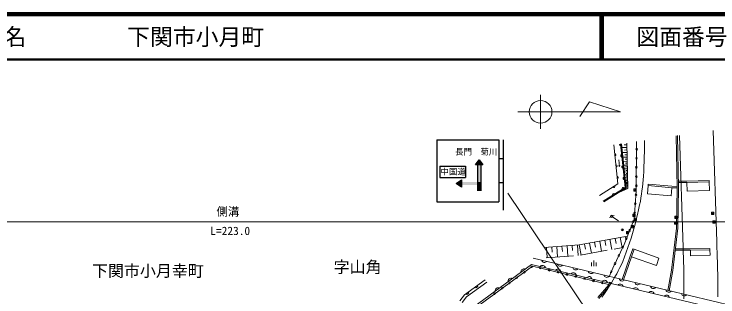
# Model space of a CAD drawing. Units: millimetres, scale not verified. Extents: x 40000 to 680007, y 20000 to 380004.
# Drawn here: x 380226 to 534499, y 317923 to 380004 of the extents above; entities that cross this region are included whole.
import ezdxf
from ezdxf.enums import TextEntityAlignment as Align

# ---------------------------------------------------------------- set-up
doc = ezdxf.new("R2010")
doc.units = ezdxf.units.MM
doc.header["$LTSCALE"] = 1000.01
doc.linetypes.add('DASHED', pattern=[7.5, 6, -1.5])
for name, color, linetype, lineweight in [('M-BGD', 7, 'Continuous', 13), ('M-STR-HTXT', 7, 'Continuous', 13), ('M-STR-STRC', 7, 'Continuous', 25), ('M-TTL', 2, 'Continuous', 140), ('M-TTL-LINE', 7, 'Continuous', 50), ('名称未設定-7', 9, 'Continuous', 13)]:
    doc.layers.add(name, color=color, linetype=linetype, lineweight=lineweight)
doc.layers.add('M-TTL-TXT', color=7, linetype='Continuous')
doc.styles.add('ＭＳ ゴシック', font='')
doc.styles.get('ＭＳ ゴシック').set_extended_font_data('MS Gothic')

msp = doc.modelspace()

# ---------------------------------------------------------------- hatches: boundary and pattern name
at = {"layer": 'M-STR-STRC'}
for points in [[(482156, 348028), (482953, 346891), (482498, 346891), (481815, 346891), (481360, 346891)], [(481815, 346891), (482498, 346891), (482498, 343137), (481815, 343137)], [(478289, 343592), (478289, 343137), (478289, 342454), (478289, 341999), (477151, 342796)], [(478289, 343137), (481815, 343137), (481815, 342454), (478289, 342454)], [(481815, 343137), (482498, 343137), (482498, 342454), (481815, 342454)], [(481815, 342454), (482498, 342454), (482498, 341203), (481815, 341203)]]:
    msp.add_hatch(color=256, dxfattribs=at).paths.add_polyline_path(points)

# ---------------------------------------------------------------- linework, layer by layer
at = {"layer": 'M-BGD'}
for p, q in [((495633, 362290), (495633, 354798)), ((506366, 360747), (504205, 357505)), ((513139, 358544), (506366, 360747)), ((513139, 358544), (490638, 358544)), ((526894, 328740), (526102, 353381)), ((534243, 330012), (533458, 354447)), ((516687, 352015), (516590, 341150)), ((525561, 341862), (525355, 353272)), ((512568, 342731), (511683, 351289)), ((514156, 341959), (513169, 351505)), ((514558, 350730), (513452, 350710)), ((514546, 351334), (513968, 351323)), ((516851, 350523), (516494, 350172)), ((516497, 350526), (516847, 350169)), ((514579, 349625), (513567, 349606)), ((514568, 350178), (514039, 350168)), ((514588, 349119), (514104, 349110)), ((514598, 348613), (513671, 348595)), ((514615, 347686), (513767, 347670)), ((514607, 348149), (514163, 348141)), ((514623, 347262), (514217, 347254)), ((516833, 348523), (516476, 348172)), ((516479, 348526), (516829, 348169)), ((514632, 346837), (513854, 346822)), ((514646, 346060), (513934, 346046)), ((514639, 346448), (514267, 346441)), ((514653, 345704), (514312, 345697)), ((516815, 346523), (516458, 346172)), ((516461, 346526), (516811, 346169)), ((514660, 345348), (514008, 345335)), ((514672, 344696), (514075, 344685)), ((514683, 344099), (514137, 344088)), ((514666, 345022), (514354, 345016)), ((514678, 344397), (514392, 344392)), ((516797, 344523), (516440, 344172)), ((516443, 344526), (516794, 344169)), ((508550, 340200), (512568, 342731)), ((514694, 343552), (514193, 343543)), ((514703, 343051), (514245, 343043)), ((514713, 342551), (514296, 342544)), ((514689, 343825), (514427, 343820)), ((514698, 343302), (514459, 343297)), ((514708, 342801), (514489, 342797)), ((516779, 342523), (516422, 342173)), ((516425, 342526), (516776, 342169)), ((519238, 342645), (519213, 342346)), ((527692, 343027), (525840, 343034)), ((532579, 343204), (527692, 343027)), ((527692, 343027), (527761, 341139)), ((532543, 343505), (532554, 343206)), ((532554, 343206), (532648, 341316)), ((509350, 338931), (514156, 341959)), ((514729, 341710), (512801, 340869)), ((513010, 340960), (512996, 340992)), ((513239, 341060), (513225, 341093)), ((513468, 341160), (513424, 341261)), ((513697, 341260), (513668, 341328)), ((513927, 341360), (513852, 341531)), ((514156, 341460), (514111, 341563)), ((514385, 341560), (514280, 341801)), ((514722, 342052), (514348, 342044)), ((514717, 342301), (514520, 342298)), ((514614, 341660), (514577, 341745)), ((514727, 341802), (514658, 341800)), ((516590, 341150), (516121, 335002)), ((519213, 342346), (519061, 340582)), ((524414, 341900), (519213, 342346)), ((524262, 340136), (524414, 341900)), ((525561, 341862), (524414, 341900)), ((525426, 333014), (525561, 341862)), ((527761, 341139), (532648, 341316)), ((516718, 340513), (516339, 340187)), ((516366, 340540), (516691, 340160)), ((519061, 340582), (524262, 340136)), ((516566, 338519), (516187, 338193)), ((516214, 338546), (516539, 338166)), ((516414, 336524), (516035, 336199)), ((516062, 336551), (516387, 336172)), ((510999, 335490), (510728, 335363)), ((511724, 335829), (511453, 335702)), ((516121, 335002), (515394, 333150)), ((516117, 334509), (515659, 334310)), ((515788, 334639), (515988, 334180)), ((515394, 333150), (513937, 329420)), ((515387, 332648), (514929, 332447)), ((515058, 332776), (515259, 332318)), ((524292, 323781), (525426, 333014)), ((508595, 330159), (509011, 327918)), ((509716, 330366), (509923, 329246)), ((510836, 330574), (511252, 328334)), ((511956, 330782), (512164, 329662)), ((513077, 330990), (513492, 328749)), ((514197, 331198), (514264, 330837)), ((514660, 330785), (514202, 330584)), ((514330, 330913), (514531, 330455)), ((496930, 328806), (497094, 326548)), ((498059, 328888), (498141, 327759)), ((499187, 328970), (499351, 326712)), ((500316, 329052), (500398, 327923)), ((501445, 329134), (501609, 326876)), ((502573, 329216), (502655, 328087)), ((503702, 329298), (503866, 327040)), ((504116, 329328), (504531, 327088)), ((505235, 329535), (505443, 328415)), ((506355, 329743), (506770, 327502)), ((507475, 329951), (507683, 328830)), ((513937, 329420), (511464, 324248)), ((513895, 328924), (513424, 328757)), ((513576, 329076), (513743, 328605)), ((513033, 327119), (512561, 326953)), ((512714, 327272), (512880, 326800)), ((516137, 328374), (515568, 326751)), ((515854, 328473), (516137, 328374)), ((521582, 326464), (516137, 328374)), ((525144, 328201), (528453, 328188)), ((532761, 328276), (528492, 328186)), ((528492, 328186), (528518, 326967)), ((532755, 328576), (532761, 328276)), ((532787, 327057), (532761, 328276)), ((538979, 315638), (493994, 326434)), ((496874, 326533), (497373, 326569)), ((515568, 326751), (513807, 321679)), ((515568, 326751), (521013, 324841)), ((521013, 324841), (521582, 326464)), ((528518, 326967), (532787, 327057)), ((480978, 315729), (493667, 325072)), ((493667, 325072), (480978, 315729)), ((493866, 324679), (481302, 315471)), ((493903, 324487), (493409, 324563)), ((493694, 324772), (493618, 324278)), ((538652, 314276), (493667, 325072)), ((510530, 320647), (493866, 324679)), ((495770, 324401), (495343, 324140)), ((495687, 324057), (495427, 324484)), ((497631, 323587), (497370, 324013)), ((511464, 324248), (510671, 322355)), ((512170, 325315), (511698, 325149)), ((511851, 325468), (512017, 324996)), ((492290, 323305), (491796, 323381)), ((492081, 323590), (492005, 323096)), ((497714, 323930), (497287, 323670)), ((499658, 323460), (499231, 323199)), ((499575, 323116), (499314, 323543)), ((501602, 322990), (501175, 322729)), ((501519, 322646), (501258, 323073)), ((503546, 322519), (503119, 322259)), ((503463, 322176), (503202, 322602)), ((511343, 323504), (510881, 323314)), ((511017, 323640), (511207, 323178)), ((524292, 323781), (523517, 319348)), ((478965, 318409), (483495, 321678)), ((478965, 318409), (483495, 321678)), ((479392, 317977), (483846, 321191)), ((489064, 320940), (488569, 321017)), ((488855, 321226), (488778, 320731)), ((490677, 322123), (490183, 322199)), ((490468, 322408), (490392, 321914)), ((505490, 322049), (505063, 321788)), ((505407, 321705), (505146, 322132)), ((507434, 321578), (507007, 321318)), ((507351, 321235), (507090, 321662)), ((509378, 321108), (508951, 320848)), ((509294, 320764), (509034, 321191)), ((510552, 320577), (510737, 321166)), ((510737, 321166), (511024, 321076)), ((510820, 320427), (511024, 321076)), ((481351, 320130), (481497, 319927)), ((481497, 319927), (481902, 320220)), ((481902, 320220), (481756, 320423)), ((487450, 319758), (486956, 319834)), ((487241, 320043), (487165, 319549)), ((510552, 320577), (508152, 317812)), ((510820, 320427), (508370, 317605)), ((477950, 317041), (478965, 318409)), ((477950, 317041), (478965, 318409)), ((478473, 316739), (479392, 317977)), ((479323, 318667), (479470, 318464)), ((479470, 318464), (479875, 318757)), ((479875, 318757), (479729, 318960)), ((485837, 318576), (485343, 318652)), ((485628, 318861), (485552, 318367))]:
    msp.add_line(p, q, dxfattribs=at)
at = {"layer": 'M-BGD', "linetype": 'DASHED'}
for p, q in [((511434, 335458), (512710, 334611)), ((504355, 327076), (513628, 328774)), ((496874, 326533), (504355, 327076))]:
    msp.add_line(p, q, dxfattribs=at)
at = {"layer": 'M-BGD'}
for points in [[(525654, 353316), (525861, 341862), (525725, 332993), (524589, 323737), (523809, 319278)], [(518422, 352267), (518419, 351927), (518406, 350850), (518389, 349774), (518366, 348698), (518334, 347623), (518291, 346549), (518233, 345475), (518158, 344402), (518093, 343610), (518022, 342819), (517942, 342028), (517852, 341239), (517749, 340451), (517630, 339666), (517495, 338884), (517340, 338106), (517109, 337053), (516868, 336003), (516613, 334954), (516346, 333909), (516064, 332867), (515767, 331829), (515455, 330797), (515127, 329769), (514781, 328748), (514417, 327734), (514034, 326727), (513632, 325729), (513330, 325035), (513008, 324352), (512666, 323677), (512307, 323010), (511934, 322350), (511550, 321697), (511157, 321050), (510758, 320407), (510346, 319762), (509925, 319123), (509493, 318489), (509051, 317864)], [(513367, 351534), (514367, 341856), (509456, 338761)], [(514539, 351704), (514729, 341710), (512801, 340869)], [(525571, 342162), (524431, 342199), (519238, 342645)], [(532543, 343505), (527687, 343327), (525834, 343334)], [(496444, 328771), (504116, 329328), (514665, 331285)], [(526894, 328740), (526916, 327669), (526942, 326598), (526969, 325528), (526996, 324457), (527020, 323387), (527039, 322316), (527051, 321245), (527054, 320174), (527052, 319275), (527050, 318375), (527044, 317476)], [(534243, 330012), (534259, 329490), (534275, 328968), (534292, 328446), (534309, 327924), (534327, 327402), (534344, 326880), (534360, 326358), (534377, 325836), (534393, 325314), (534408, 324792), (534422, 324270), (534436, 323748), (534448, 323225), (534455, 322878), (534462, 322530), (534468, 322182), (534474, 321834), (534479, 321486), (534482, 321138), (534486, 320789), (534488, 320441), (534490, 319937), (534493, 319432), (534495, 318928), (534496, 318423), (534498, 317918)], [(515854, 328473), (515284, 326849), (513514, 321749)], [(532755, 328576), (528450, 328488), (525145, 328501)]]:
    msp.add_lwpolyline(points, dxfattribs=at)
msp.add_circle((495633, 358544), 2497, dxfattribs=at)
for centre, radius, start, end in [((513178, 351420), 250, 168.35656, 275.89947), ((511907, 349128), 250, 275.89947, 95.89947), ((513435, 348933), 250, 95.89947, 275.89947), ((512164, 346641), 250, 275.89947, 95.89947), ((513692, 346447), 250, 95.89947, 275.89947), ((512421, 344154), 250, 275.89947, 95.89947), ((513949, 343960), 250, 95.89947, 275.89947), ((511663, 342161), 250, 212.21282, 32.21282), ((513743, 341698), 250, 32.21285, 212.21285), ((511627, 340366), 250, 32.21285, 212.21285), ((496509, 326150), 661, 194.57695, 318.43197), ((491965, 323432), 661, 64.43698, 188.29201), ((496037, 324184), 661, 14.57695, 138.43197), ((499440, 323367), 661, 14.57695, 138.43197), ((499912, 325333), 661, 194.57695, 318.43197), ((503316, 324517), 661, 194.57695, 318.43197), ((502844, 322550), 661, 14.57695, 138.43197), ((506719, 323700), 661, 194.57695, 318.43197), ((510122, 322883), 661, 194.57695, 318.43197), ((489146, 321357), 661, 64.43698, 188.29201), ((506247, 321733), 661, 14.57695, 138.43197), ((509650, 320917), 661, 14.57695, 138.43197), ((513526, 322066), 661, 194.57695, 318.43197), ((516929, 321249), 661, 194.57695, 318.43197), ((486328, 319282), 661, 64.43698, 188.29201), ((513054, 320100), 661, 14.57695, 138.43197), ((516457, 319283), 661, 14.57695, 138.43197), ((520333, 320433), 661, 194.57695, 318.43197), ((523736, 319616), 661, 194.57695, 318.43197), ((519861, 318466), 661, 14.57695, 138.43197), ((523264, 317649), 661, 14.57695, 138.43197), ((527139, 318799), 661, 194.57695, 318.43197)]:
    msp.add_arc(centre, radius, start, end, dxfattribs=at)
at = {"layer": 'M-STR-HTXT'}
for p, q in [((488452, 340679), (518136, 296474)), ((543105, 334394), (327951, 334394))]:
    msp.add_line(p, q, dxfattribs=at)
at = {"layer": 'M-STR-STRC'}
for p, q in [((472855, 352410), (472855, 338760)), ((472855, 352410), (486505, 352410)), ((486505, 352410), (486505, 338760)), ((487415, 352410), (487415, 336940)), ((481360, 346891), (482156, 348028)), ((482156, 348028), (482953, 346891)), ((487415, 348201), (486505, 348201)), ((473551, 346656), (473551, 344108)), ((473551, 346656), (479193, 346656)), ((479193, 346656), (479193, 344108)), ((482953, 346891), (481360, 346891)), ((481815, 346891), (481815, 341203)), ((482498, 346891), (482498, 341203)), ((473551, 344108), (479193, 344108)), ((477151, 342796), (478289, 343592)), ((478289, 341999), (477151, 342796)), ((478289, 343592), (478289, 341999)), ((487415, 342968), (486505, 342968)), ((472855, 338760), (486505, 338760))]:
    msp.add_line(p, q, dxfattribs=at)
at = {"layer": 'M-TTL'}
msp.add_line((680007, 380004), (40000, 380004), dxfattribs=at)
at = {"layer": 'M-TTL-LINE'}
for p, q in [((508752, 380004), (508752, 370004)), ((509252, 380004), (509252, 370004)), ((40000, 370004), (680007, 370004))]:
    msp.add_line(p, q, dxfattribs=at)
at = {"layer": '名称未設定-7'}
for p, q in [((512773, 348035), (512927, 346543)), ((512773, 348035), (512927, 346543)), ((513016, 346778), (512792, 346755)), ((513016, 346778), (512792, 346755)), ((512792, 346755), (512927, 346543)), ((512792, 346755), (512927, 346543)), ((512927, 346543), (513016, 346778)), ((512927, 346543), (513016, 346778)), ((516099, 341387), (516599, 341387)), ((516099, 341387), (516599, 341387)), ((516349, 341637), (516349, 341137)), ((516349, 341637), (516349, 341137)), ((533375, 336500), (533375, 336000)), ((533375, 336500), (533375, 336000)), ((511226, 335847), (511226, 335347)), ((511226, 335847), (511226, 335347)), ((515828, 335846), (516328, 335846)), ((515828, 335846), (516328, 335846)), ((516078, 336096), (516078, 335596)), ((516078, 336096), (516078, 335596)), ((516127, 334933), (516627, 334933)), ((516127, 334933), (516627, 334933)), ((516377, 335183), (516377, 334683)), ((516377, 335183), (516377, 334683)), ((525059, 335420), (525559, 335420)), ((525059, 335420), (525559, 335420)), ((525309, 335670), (525309, 335170)), ((525309, 335670), (525309, 335170)), ((533125, 336250), (533625, 336250)), ((533125, 336250), (533625, 336250)), ((515463, 333374), (515963, 333374)), ((515463, 333374), (515963, 333374)), ((515713, 333624), (515713, 333124)), ((515713, 333624), (515713, 333124)), ((524972, 334110), (525472, 334110)), ((524972, 334110), (525472, 334110)), ((525222, 334360), (525222, 333860)), ((525222, 334360), (525222, 333860)), ((533403, 334341), (533903, 334341)), ((533403, 334341), (533903, 334341)), ((533653, 334591), (533653, 334091)), ((533653, 334591), (533653, 334091)), ((513555, 332901), (513555, 332401)), ((513555, 332901), (513555, 332401)), ((514433, 332028), (514933, 332028)), ((514433, 332028), (514933, 332028)), ((514683, 332278), (514683, 331778)), ((514683, 332278), (514683, 331778)), ((507292, 324699), (507292, 325949)), ((507292, 324699), (507292, 325949)), ((506792, 325449), (506792, 324699)), ((506792, 325449), (506792, 324699)), ((507792, 325449), (507792, 324699)), ((507792, 325449), (507792, 324699))]:
    msp.add_line(p, q, dxfattribs=at)
for points in [[(516599, 341637), (516099, 341637), (516099, 341137), (516599, 341137)], [(516599, 341637), (516099, 341637), (516099, 341137), (516599, 341137)], [(533625, 336500), (533125, 336500), (533125, 336000), (533625, 336000)], [(533625, 336500), (533125, 336500), (533125, 336000), (533625, 336000)], [(516328, 336096), (515828, 336096), (515828, 335596), (516328, 335596)], [(516328, 336096), (515828, 336096), (515828, 335596), (516328, 335596)], [(516627, 335183), (516127, 335183), (516127, 334683), (516627, 334683)], [(516627, 335183), (516127, 335183), (516127, 334683), (516627, 334683)], [(525559, 335670), (525059, 335670), (525059, 335170), (525559, 335170)], [(525559, 335670), (525059, 335670), (525059, 335170), (525559, 335170)], [(515963, 333624), (515463, 333624), (515463, 333124), (515963, 333124)], [(515963, 333624), (515463, 333624), (515463, 333124), (515963, 333124)], [(525472, 334360), (524972, 334360), (524972, 333860), (525472, 333860)], [(525472, 334360), (524972, 334360), (524972, 333860), (525472, 333860)], [(533903, 334591), (533403, 334591), (533403, 334091), (533903, 334091)], [(533903, 334591), (533403, 334591), (533403, 334091), (533903, 334091)], [(514933, 332278), (514433, 332278), (514433, 331778), (514933, 331778)], [(514933, 332278), (514433, 332278), (514433, 331778), (514933, 331778)]]:
    msp.add_lwpolyline(points, close=True, dxfattribs=at)
for centre in [(511226, 335597), (511226, 335597), (513555, 332651), (513555, 332651)]:
    msp.add_circle(centre, 250, dxfattribs=at)

# ---------------------------------------------------------------- texts
at = {"layer": 'M-BGD', "style": 'ＭＳ ゴシック'}
for s, p in [('字山角', (455519, 322439)), ('下関市小月幸町', (409556, 321594))]:
    msp.add_text(s, height=2566, dxfattribs=at).set_placement(p, align=Align.BOTTOM_CENTER)
at = {"layer": 'M-STR-HTXT', "style": 'ＭＳ ゴシック'}
msp.add_text('側溝', height=1833, dxfattribs=at).set_placement((427098, 336655), align=Align.MIDDLE_CENTER)
msp.add_text('L=223.0', height=1833, dxfattribs=at).set_placement((427601, 330960), align=Align.BOTTOM_CENTER)
at = {"layer": 'M-STR-STRC', "style": 'ＭＳ ゴシック'}
msp.add_text('長門\u3000菊川', height=1320, dxfattribs=at).set_placement((486125, 348713), align=Align.BOTTOM_RIGHT)
msp.add_text('中国道', height=1320, dxfattribs=at).set_placement((476463, 345414), align=Align.MIDDLE_CENTER)
at = {"layer": 'M-TTL-TXT', "style": 'ＭＳ ゴシック'}
for s, p in [('地 名', (370383, 375004)), ('下関市小月町', (405028, 375004))]:
    msp.add_text(s, height=3666, dxfattribs=at).set_placement(p, align=Align.MIDDLE_LEFT)
msp.add_text('図面番号', height=3666, dxfattribs=at).set_placement((526627, 375004), align=Align.MIDDLE_CENTER)

doc.saveas('drawing.dxf')
